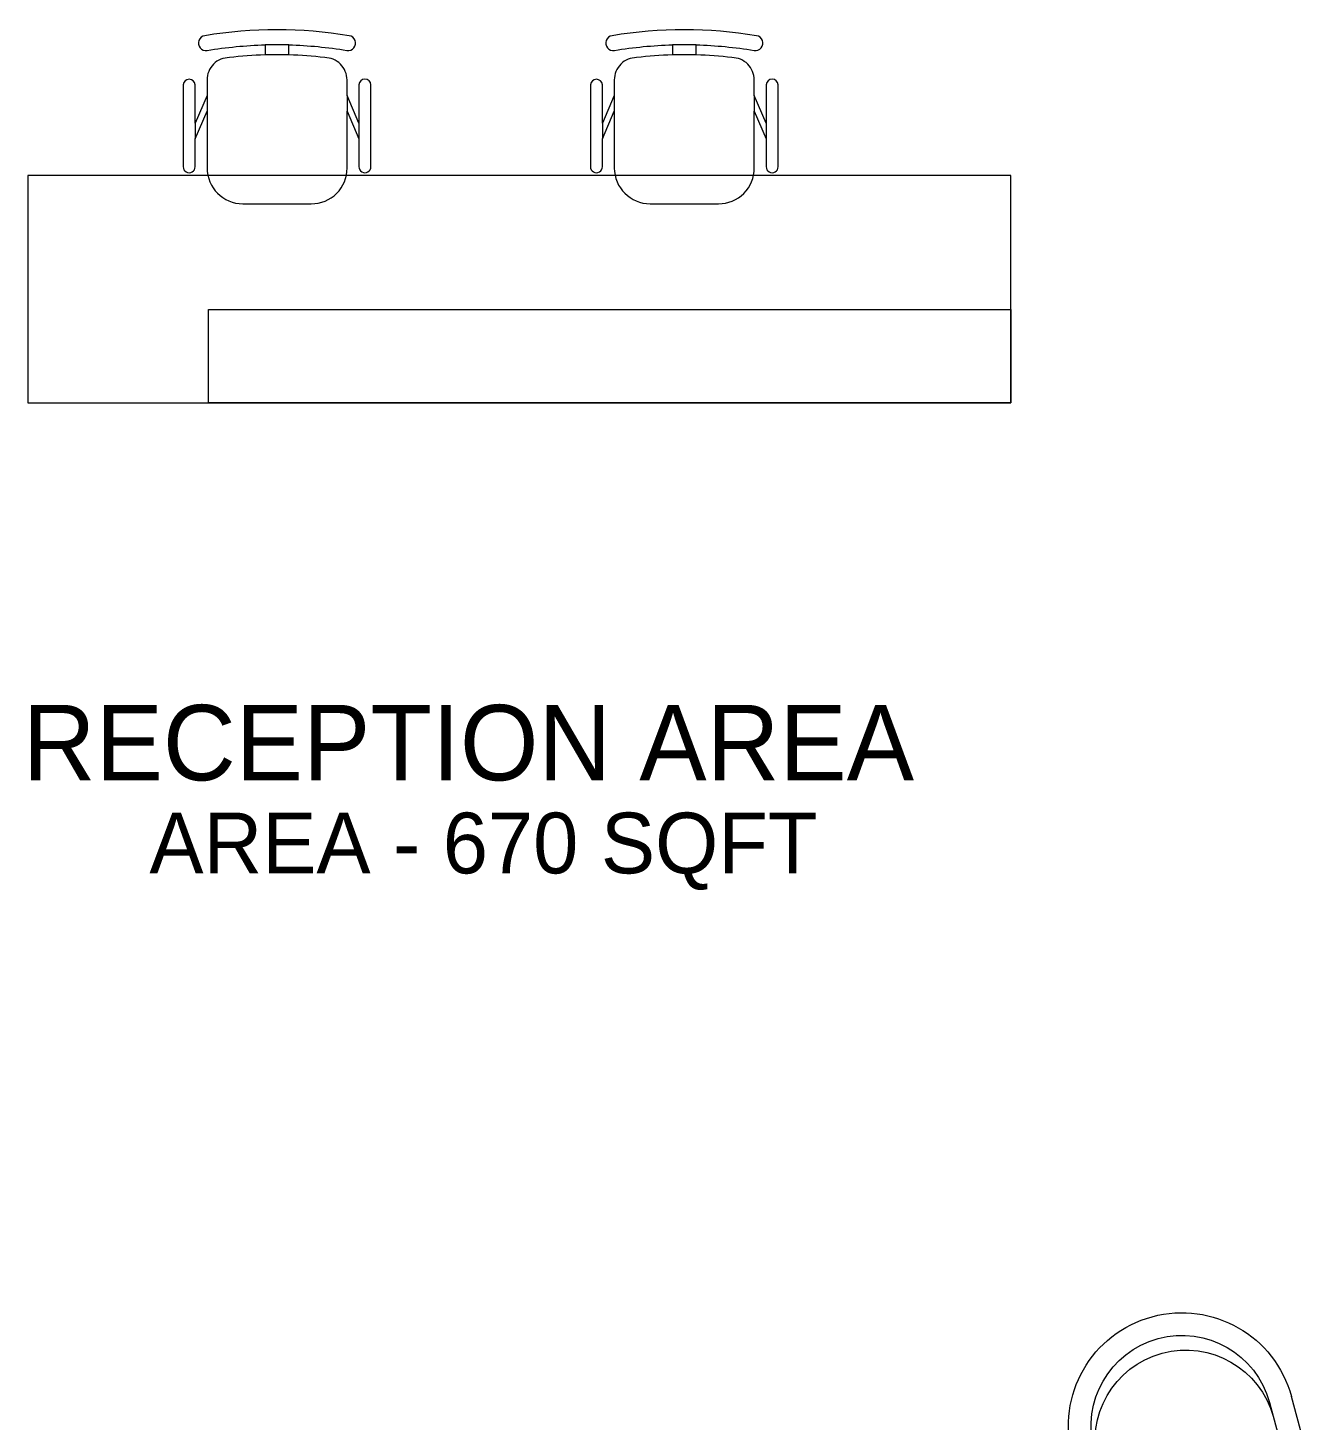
# Model space of a CAD drawing. Header units: millimetres. Extents: x -774950 to -670403, y -1165325 to -1109738.
# Drawn here: x -711432 to -707110, y -1149452 to -1144776 of the extents above; entities that cross this region are included whole.
import ezdxf

# ---------------------------------------------------------------- set-up
doc = ezdxf.new("R2010")
doc.units = ezdxf.units.MM
doc.header["$LTSCALE"] = 3000
doc.header["$MEASUREMENT"] = 0
doc.layers.get('0').update_dxf_attribs({"linetype": 'CONTINUOUS'})
doc.layers.add('AI-FURN', color=7, linetype='CONTINUOUS', lineweight=20)
doc.layers.add('T-LAYOUT', color=7, linetype='CONTINUOUS', lineweight=13)
doc.styles.add('CENTURY GOTHIC', font='GOTHIC.TTF')

# ---------------------------------------------------------------- blocks, each defined once
blk = doc.blocks.new('CHAIR 07')
for p, q in [((39.9, 533.6), (-40.1, 533.8)), ((39.8, 499.8), (-40.2, 500)), ((-235.6, 364.4), (-235.8, 311.6)), ((234.4, 363.1), (234.2, 310.3)), ((-275.9, 271.4), (-276, 218.6)), ((274.1, 269.9), (274, 217))]:
    blk.add_line(p, q)
blk.add_lwpolyline([(-235.8, 311.6), (-236.3, 120.7, 0.411076), (-116.6, 0.3), (113.4, -0.3, 0.419442), (233.7, 119.3), (234.2, 310.3), (274, 217), (273.7, 123.8, 1.013898), (313.7, 123.7), (314.5, 398.6, 0.968623), (274.5, 398.8), (274.1, 269.9), (234.4, 363.1), (234.5, 415.3, 0.414335), (159.7, 490.5, 0.02236), (39.8, 499.8), (39.9, 533.6, -0.033856), (234.3, 514.4, 1.009644), (242.6, 563.7, 0.081725), (-242.7, 565.1, 1.009644), (-234.7, 515.7, -0.033856), (-40.1, 533.8), (-40.2, 500, 0.02236), (-160.2, 491.4, 0.416163), (-235.5, 416.6), (-235.6, 364.4), (-275.9, 271.4), (-275.5, 400.3, 0.92691), (-315.5, 400.4), (-316.3, 125.4, 1.016772), (-276.3, 125.3), (-276, 218.6)], format="xyb", close=True)
blk = doc.blocks.new('12PSTG07')
at = {"color": 0, "linetype": 'ByBlock'}
for p, q in [((0, 15), (-12, 15)), ((0, 12), (0, 15)), ((-12, 12), (0, 12)), ((-1, -12), (-1, 12)), ((-12, -12), (0, -12)), ((0, -12), (0, -15)), ((0, -15), (-12, -15))]:
    blk.add_line(p, q, dxfattribs=at)
for centre, radius in [((-12, 0), 15), ((-12, 0), 12), ((-10, 0), 12)]:
    blk.add_arc(centre, radius, 90, 270, dxfattribs=at)

msp = doc.modelspace()

# ---------------------------------------------------------------- linework, layer by layer
at = {"layer": 'AI-FURN', "linetype": 'Continuous', "elevation": 0}
for points in [[(-708131.2, -1145271.5), (-711431.5, -1145271.5), (-711431.5, -1146035.8), (-708131.2, -1146035.8)], [(-710825.1, -1145721.5), (-708131.2, -1145721.5), (-708131.2, -1146035.8), (-710825.1, -1146035.8)]]:
    msp.add_lwpolyline(points, close=True, dxfattribs=at)

# ---------------------------------------------------------------- block references
at = {"layer": 'AI-FURN', "rotation": 0.1594847211995263}
for p in [(-710593.3, -1145366.6, 0), (-709226, -1145366.6, 0)]:
    msp.add_blockref('CHAIR 07', p, dxfattribs=at)
at = {"layer": 'AI-FURN', "xscale": -25.39999999990759, "yscale": 25.3999999999076, "zscale": 25.3999999999076, "rotation": 105.1788557695886}
msp.add_blockref('12PSTG07', (-707477.3, -1149766.5, 0), dxfattribs=at)

# ---------------------------------------------------------------- texts
at = {"layer": 'T-LAYOUT', "attachment_point": 2, "style": 'CENTURY GOTHIC'}
for s, insert, char_height, width in [('{\\C0;RECEPTION AREA}', (-709952.5, -1147049.9, 0), 253.288, 4039.586), ('{\\C0;AREA - 670 SQFT}', (-709901.9, -1147411.7), 203.971, 3082.636)]:
    msp.add_mtext(s, dxfattribs=dict(at, insert=insert, char_height=char_height, width=width))

doc.saveas('drawing.dxf')
